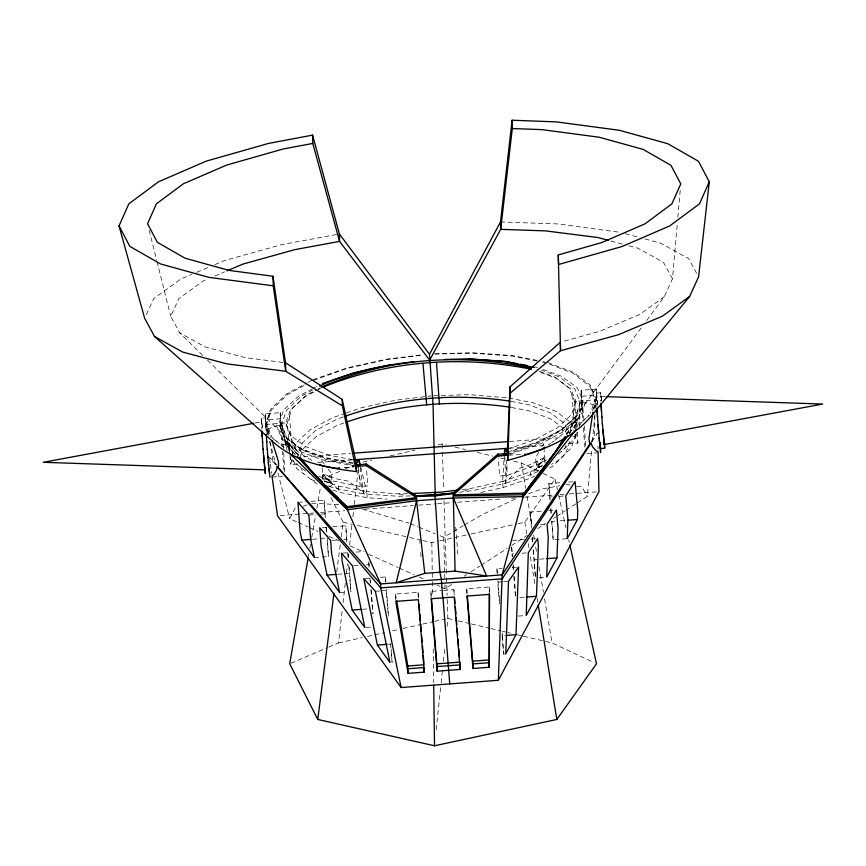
<?xml version="1.0" encoding="UTF-8"?>
<svg xmlns="http://www.w3.org/2000/svg" width="866" height="866" viewBox="0 0 866 866"><rect width="100%" height="100%" fill="white"/><g stroke="black" fill="none" stroke-linecap="round" stroke-linejoin="round"><path stroke-width="0.65" stroke-dasharray="4.33 3.25" d="M267.356 434.819L265.689 417.813L261.294 418.137L261.792 428.876M261.933 423.463L261.564 421.829L261.684 426.635M283.453 448.577L280.324 412.692L265.245 413.807L265.949 428.529M601.632 400.882L600.733 392.774L596.328 393.099L596.728 403.805M605.042 396.606L600.863 396.476L600.972 401.283M489.258 593.784L489.29 587.04L466.731 588.728L466.915 593.773M591.034 442.028L594.661 435.825L594.855 414.695M594.899 409.412L594.985 399.821L590.45 413.244M575.37 434.418L575.273 438.358L561.146 451.965M575.489 429.146L575.803 416.243L579.917 404.26L579.874 402.354L587.711 403.058L594.552 404.963M579.257 426.386L579.874 402.354M480.89 492.473L503.092 487.58L502.605 481.453L504.196 456.609M459.402 492.256L471.613 490.784L505.755 483.25L507.249 462.39M536.444 468.051L537.126 470.26L538.858 470.606M327.738 482.102A15.458 6.008 54.5 0 0 330.812 482.319L331.905 480.435L322.931 477.047L324.014 475.163A15.426 5.997 54.5 0 1 327.099 475.369L336.203 478.811L348.63 481.204L360.343 490.373M579.462 416.113L579.614 414.327L576.269 423.701C574.959 415.518 576.853 423.387 573.086 422.088L562.738 431.127L561.688 429.471M646.718 320.431L664.33 296.627L672.471 278.852L677.385 222.681M677.851 217.334L680.308 189.253M577.211 503.005L587.375 496.413L591.705 449.411M592.441 441.357L594.92 414.5M595.537 407.789L596.273 399.735L590.287 385.11L573.422 372.326L546.857 362.248L542.874 361.479M436.204 729.692L440.978 684.118M441.119 682.776L442.667 668.032M443.36 661.321L444.908 646.577M447.008 626.475L447.852 618.432L447.148 596.793M328.723 647.118L338.476 642.962L342.308 609.383M343.077 602.66L345.372 582.515M346.443 573.119L347.515 563.712M348.284 557L348.587 554.316M349.658 544.909L351.953 524.764M352.873 516.71L353.49 511.33M354.248 504.618L358.546 467.012M336.744 571.852L340.37 543.675M341.226 536.963L343.131 522.209L330.163 495.861M308.469 556.156L308.935 553.504M309.866 548.189L310.558 544.205M311.717 537.559L315.657 514.967M316.815 508.331L320.517 487.071M569.882 432.74L576.074 401.553L570.846 389.061L556.091 378.15L538.933 371.817M593.546 408.839L594.942 405.45M577.416 427.068L582.926 401.045L577.427 387.914L561.937 376.45L542.397 369.241M289.807 453.752L287.328 422.814L291.874 408.947L306.326 395.318L316.675 389.743M297.374 464.003L290.662 464.501L292.795 457.703M510.41 454.011L508.688 453.86L537.407 443.717L560.876 430.813L575.489 416.73L580.242 402.441L574.818 388.921L559.588 377.067L541.586 370.053M577.265 432.372L575.273 438.358L574.97 434.624M592.539 411.014L595.776 401.283L589.8 386.355L572.978 373.278L548.892 363.893M267.854 433.606L265.505 424.448L270.777 408.979L286.96 393.727L307.051 382.902M291.604 456.101L296.14 442.862L310.039 429.796L332.371 417.813L345.09 413.418M300.221 456.707L302.808 449.151L316.047 436.713L337.339 425.282L343.683 423.095M565.92 445.416L565.054 447.939L558.429 454.152M569.86 441.465L565.541 454.065L552.302 466.493L548.752 468.398M585.351 402.744L580.675 416.351L565.617 430.456L541.434 443.414L510.788 453.99L510.81 455.083L507.671 455.256M575.771 434.862L571.235 448.101L557.325 461.156L551.534 464.263M301.39 448.924L300.719 450.71L290.045 443.24C286.819 444.94 287.274 436.984 287.642 445.265L283.918 436.421L284.568 438.153M289.645 451.132L278.863 423.766L283.723 409.856L298.608 396.13L311.76 389.18M343.196 416.957L336.852 419.155L315.56 430.586L302.321 443.024L298.001 455.613L285.715 423.257L290.337 410.019L304.518 396.942L317.053 390.328M576.074 401.553L571.452 414.792L557.282 427.869L534.495 439.896L509.598 448.371M582.926 401.045L578.066 414.955L563.181 428.681L539.28 441.303L509.24 451.532M575.619 423.885L574.375 427.144L575.803 416.243L561.244 429.882L537.873 442.407L508.245 452.637M295.187 507.974L289.688 518.658L297.081 521.992M146.332 314.618L153.639 298.673L180.886 278.982L191.797 274.381M202.709 355.439L179.717 332.836L170.754 316.339L178.894 298.564L203.586 280.725L207.288 279.166M538.706 452.214L535.589 457.703L536.292 465.161L537.808 466.85A15.458 6.398 -62.6 0 0 541.001 466.168M541.78 446.834L543.512 443.868L543.751 446.38M566.678 434.591L573.649 422.77L566.732 433.855M591.77 442.028L597.648 433.043L594.661 435.825M518.269 523.638L524.818 522.209L555.063 479.104L543.025 473.345M569.373 433.401L577.33 422.5L569.265 433.26M575.489 416.73L641.912 326.926M579.408 425.336L581.92 422.153M578.813 417.553L572.188 424.524A351.239 108.012 -4.6 0 1 554.976 440.199M537.797 465.443L541.607 462.747L544.422 462.855M270.192 413.558L268.189 415.756L268.135 419.718L280.303 418.808L280.151 412.811M508.916 479.266L519.189 468.463L531.464 464.219L540.362 459.435A15.426 6.387 -62.6 0 1 543.567 458.753L545.082 460.441L536.292 465.161L537.353 462.087L540.362 459.435M462.098 489.593L469.957 488.651L502.605 481.453L505.755 483.25L531.075 474.503L535.415 470.043L538.371 464.338L546.37 460.095M582.872 421.255L589.161 415.29L585.708 418.57M329.069 486.281L334.06 488.164L363.677 493.869L366.729 491.607L399.605 493.901L407.475 493.674M664.33 296.627L639.638 314.466L600.095 331.158L561.612 341.875M441.335 587.029L445.027 588.696L451.803 584.301M464.23 576.247L466.493 574.786M471.017 571.852L480.056 565.996M481.182 565.26L507.162 548.416M511.687 545.483L527.502 535.231M537.667 528.639L545.58 523.519M553.482 518.388L555.745 516.926M556.87 516.19L564.784 511.059M565.909 510.334L576.085 503.741M323.462 479.363L326.038 478.855L329.329 479.959L333.107 485.166L338.032 488.922M440.069 535.751L443.803 537.256L463.202 525.684M464.338 525.002L482.99 514.285L517.673 497.82M303.934 385.554L287.447 394.615L271.318 410.148L266.068 425.92L270.224 436.28M312.713 389.949L300.978 396.401L286.365 410.473L281.612 424.762L287.036 438.293L302.266 450.136L326.265 459.489L355.363 465.313M308.231 382.274L311.782 380.358M317.822 389.126L320.117 387.892M542.895 465.421L537.396 468.365L544.422 456.404L545.169 464.198M502.605 481.453L530.512 471.797L543.166 465.01M538.046 471.505L531.075 474.503M503.092 487.58L531.01 477.924L534.56 476.019M312.951 388.553L316.534 386.658M318.19 389.722L320.463 388.52M540.449 463.234L507.303 475.445L499.671 476.062L498.221 457.984M321.903 479.104L340.457 471.039M345.404 468.896L354.053 465.129M464.771 491.011L470.487 488.532M290.933 663.259L327.51 647.638M196.647 272.325L208.771 267.215M214.833 264.65L224.532 260.558L281.623 244.656L338.076 234.242M214.703 276.027L224.586 271.859M303.013 506.361L308.004 504.532M267.464 429.406L274.197 426.494L281.97 424.621L287.101 450.558M528.552 493.782L541.835 489.009L559.761 485.761M313.362 380.369L347.277 368.396L386.896 359.498L422.835 355.103M312.962 379.719L346.995 367.931L386.745 359.141L422.814 354.768M346.357 412.974L361.609 407.702L395.762 400.179L431.181 395.892M362.897 462.087L371.99 460.008M390.187 455.862L414.868 450.223M438.261 444.875L442.158 443.987L446.055 444.918M338.476 642.962L362.205 637.636M367.465 636.456L384.601 632.613M392.504 630.838L397.775 629.658M403.047 628.478L421.493 624.343M422.814 624.04L433.357 621.68M434.678 621.387L445.221 619.017M422.705 540.492L431.842 542.592L438.391 541.163M439.701 540.871L469.816 534.268M471.126 533.976L516.959 523.93M254.95 423.052L261.564 421.829M344.538 467.705L353.306 466.85L353.285 465.756L322.228 459.792L297.514 450.493L281.84 438.683L276.535 425.812M344.711 467.694L356.435 466.558M358.481 467.088L360.234 486.54L367.866 485.913L366.524 469.123M597.789 404.931L596.198 389.083L581.118 390.317L581.259 396.325L593.427 395.416L593.069 391.475L591.088 389.581M265.505 424.448L287.328 422.814M539.366 371.168L554.208 376.797L569.265 388.217L574.623 401.348L596.273 399.735M268.622 435.111L266.793 424.351L272.433 438.196L280.876 444.659L290.056 443.966M572.74 422.846L580.772 422.24M303.565 456.891L350.654 453.373M509.414 441.508L560.54 437.687M572.643 436.789L575.338 436.583L577.968 443.035L568.561 443.738M317.497 462.498L352.386 459.889M509.457 448.155L547.063 445.34M272.292 477.079L282.392 476.332M586.921 453.567L598.103 452.734M297.958 502.323L305.828 501.728M311.067 501.338L324.187 500.364L325.584 517.316M549.878 499.714L548.892 483.564L562.002 482.589M568.561 482.102L575.111 481.604M280.173 515.508L308.426 513.397M309.768 513.3L313.806 512.997M320.528 512.488L344.744 510.68M364.911 509.176L413.342 505.56M418.722 505.159L436.204 503.85M437.546 503.752L451.002 502.745M457.724 502.237L500.775 499.022M511.535 498.221L515.562 497.918M524.98 497.214L553.233 495.103M559.956 494.605L563.993 494.302M569.373 493.901L596.273 491.888M308.859 515.032L315.57 514.534M320.929 514.133L324.956 513.83L324.187 500.364M549.661 497.041L552.346 496.835M559.046 496.337L565.758 495.839M322.369 527.556L326.265 527.264M332.771 526.777L345.783 525.803L347.201 542.993M531.367 528.173L530.371 512.012L542.084 511.135M548.589 510.648L553.796 510.258M312.572 539.302L325.962 538.295M554.673 521.202L551.999 521.408L553.168 539.745L567.198 538.706M560.031 520.802L566.721 520.304M331.992 540.373L337.285 539.973M343.91 539.475L346.562 539.28L345.783 525.803M540.416 524.796L545.71 524.395M342.893 553.082L346.865 552.789M356.121 552.097L364.066 551.501M512.542 540.406L524.45 539.518M531.064 539.02L536.357 538.63M314.445 557.596L328.474 556.546L327.294 538.197M353.729 565.801L360.007 565.336M366.296 564.87L368.808 564.675L368.656 561.98M512.207 556.622L511.99 553.98L514.501 553.796M522.036 553.233L527.069 552.854M337.697 574.288L343.033 573.887M344.365 573.79L349.702 573.389L349.052 565.455M533.131 549.693L535.459 577.936L534.29 559.598L538.284 559.295M539.615 559.198L544.952 558.797M365.03 578.488L370.128 578.109M380.315 577.351L385.402 576.972L385.846 582.331M497.236 574.028L496.932 568.637L502.02 568.258M512.207 567.49L517.305 567.111M339.624 592.571L345.87 592.106M539.215 577.665L546.717 577.102M375.357 591.251L380.163 590.893M381.365 590.807L386.182 590.439L388.152 614.427M502.507 581.746L497.701 582.114L499.455 603.429M503.72 581.66L508.526 581.303M395.74 600.235L395.524 594.044L418.083 592.355L418.635 599.066M431.106 597.594L430.878 591.402L441.13 590.634M443.684 590.45L453.936 589.681L454.379 595.05M362.475 609.307L367.617 608.917M519.784 597.551L524.915 597.161M366.101 627.46L372.618 626.973M518.409 616.083L524.926 615.596M388.455 644.228L390.923 644.044M505.744 653.895L503.622 654.057L502.442 635.709L504.91 635.525M508.591 455.213L522.09 454.488M434.851 353.804L472.349 352.743L512.38 355.569L537.57 360.451M433.812 395.697L469.307 394.68L507.563 397.83M410.289 495.926L398.057 496.272L363.677 493.869L358.21 472.23M434.851 354.14L472.219 353.122L512.12 356.078L537.234 361.1M596.198 389.083L597.107 410.127M600.733 392.774L600.852 400.904M596.328 393.099L597.605 403.783M280.324 412.692L282.013 446.228M265.245 413.807L267.323 433.271M265.689 417.813L265.678 423.366M261.294 418.137L262.268 426.624M500.505 221.956L558.57 223.958L620.132 232.337M576.788 486.248L581.725 486.562L587.375 496.413M332.901 489.994L338.942 492.278L367.227 497.733L386.95 499.108M311.738 503.157L340.176 504.759M282.846 362.432L245.37 357.658L205.166 346.93L179.717 332.836M534.874 366.946L537.515 367.433M352.657 459.705L328.983 455.256L305.698 446.661L290.954 435.75L285.715 423.257M353.328 462.823L324.285 457.367L299.863 448.361L284.373 436.897L278.863 423.766M508.851 398.079L533.315 402.798L556.134 411.415L570.618 422.348L574.829 432.589M510.918 401.337L528.909 404.801L550.679 413.017L564.47 423.431L568.388 432.957M511.405 407.464L529.407 410.928L551.166 419.144L564.957 429.558L566.916 434.321M353.047 463.505L325.746 458.266L301.844 449.27L286.689 437.85L282.013 426.527L281.97 424.621M324.057 480.717L338.454 486.151L366.729 491.607L367.227 497.733M542.527 362.161L546.489 362.951M343.131 522.209L352.267 524.309M357.485 525.5L408.362 537.201M409.661 537.494L421.406 540.2M565.996 484.159L573.13 485.815M362.28 509.024L409.012 523.183M447.852 618.432L456.977 620.576M458.276 620.879L470 623.639M471.31 623.953L489.55 628.24M490.849 628.543L501.273 631M502.583 631.303L506.491 632.223M507.79 632.537L510.399 633.143M516.915 634.681L522.122 635.904M523.421 636.218L552.097 642.962L594.098 662.652M455.137 447.105L465.529 449.595M477.209 452.398L492.786 456.133M500.58 457.995L505.766 459.24M513.56 461.113L521.343 462.985L538.208 471.039M625.349 233.723L638.404 237.208M644.932 238.951L660.596 243.13L688.687 258.685L697.336 274.619M610.822 240.986L623.791 244.45M628.976 245.836L638.058 248.261L663.508 262.355L672.471 278.852M399.074 493.869L404.877 495.482M327.824 485.804C329.61 486.909 332.977 485.869 331.786 483.347M324.176 481.236L330.964 483.791L322.271 472.998L323.018 480.803M311.23 479.548L314.791 480.89M318.84 476.289L328.669 480.121L360.234 486.54M410.246 523.692L417.704 526.701M418.949 527.21L435.1 533.737M298.315 522.555L308.177 527.004M309.411 527.556L318.038 531.443M329.134 536.444L338.996 540.893M350.102 545.894L363.655 552.01M368.591 554.24L398.176 567.576M399.41 568.128L414.208 574.797M419.133 577.027L424.069 579.246M437.633 585.362L440.101 586.477M327.196 479.169L330.054 480.966M327.11 475.38L330.368 477.556L331.905 480.435L331.202 472.977L328.106 469.004M276.936 441.638L272.433 438.196M276.904 465.226L272.844 459.878L269.445 457.573L276.308 465.605M317.183 484.062L296.746 468.614L292.069 457.237M305.46 471.072L290.738 459.619L289.374 456.22M280.876 444.659L284.665 448.371M207.504 360.148L287.036 438.293M295.598 454.726L285.466 444.312L295.62 455.061M284.319 439.56L290.695 445.568A351.239 108.012 -4.6 0 0 312.94 461.048M298.445 455.451L289.147 444.031L298.12 455.646M324.22 464.035L321.362 460.474L321.6 462.985M267.735 429.904L270.993 437.579M288.086 445.373L289.839 448.404L290.034 450.894M300.448 466.503L303.392 473.648M289.839 448.404L286.689 437.85L289.287 451.857M269.867 441.465L275.918 465.01M277.932 472.868L289.688 518.658M149.19 230.269L156.703 260.265M157.027 261.575L170.754 316.339M360.797 467.326L366.729 491.607M555.063 479.104L557.433 489.647M558.613 494.93L566.018 527.903M568.681 539.778L569.276 542.419M282.013 426.527L286.191 448.285M290.251 457.031L290.738 459.619L290.532 457.129M521.343 462.985L525.673 488.316M527.037 496.315L532.049 525.64M533.64 534.971L534.787 541.64M535.697 546.966L536.833 553.634M539.107 566.97L543.437 592.301M544.573 598.969L552.097 642.962M395.524 594.044L396.433 599.38M269.737 441.628L272.844 459.878M524.818 522.209L526.983 535.534M528.271 543.534L529.137 548.86M530.436 556.86L534.766 583.511M537.136 598.168L538.003 603.505M600.982 396.466L601.556 401.261M269.629 458.883L270.17 462.812M270.354 464.122L271.621 473.28M360.126 467.521L363.677 493.869M543.87 447.635L545.082 460.441M322.076 468.008L322.931 477.047M584.918 447.321L583.251 427.468M283.951 469.816L282.392 451.305M262.095 423.669L262.571 429.969M548.892 483.564L550.17 499.227M550.928 508.353L551.361 513.581M550.646 509.056L551.09 514.393M551.631 521.061L553.168 539.745M530.371 512.012L531.572 526.55M532.438 537.126L532.871 542.408M533.521 550.343L534.29 559.598M532.135 537.591L532.579 542.971M511.763 547.171L512.531 556.502M513.192 564.502L513.625 569.839M514.177 576.507L515.822 596.501M512.964 565.888L513.289 569.86M513.841 576.475L515.465 596.328M496.932 568.637L497.376 574.006M497.928 580.707L499.801 603.515M502.226 633.024L502.442 635.709M502.085 635.406L503.622 654.057M466.731 588.728L467.175 594.087M430.878 591.402L431.43 598.114M386.398 589.042L388.823 618.551M390.566 643.741L392.092 662.393L391.259 649.284M368.916 561.872L369.457 568.54M370.442 580.534L370.67 583.208M371.211 589.865L373.084 613.778M368.808 564.675L369.024 567.327M369.901 577.914L370.334 583.208M370.875 589.822L372.835 613.648M348.067 553.558L348.392 557.531M346.562 539.28L346.779 541.975M347.667 552.735L348.11 558.115M348.662 564.838L350.871 591.738L349.702 573.389M326.439 527.762L327.186 536.888M324.956 513.83L325.291 517.836M326.049 527.178L326.493 532.514M327.153 540.525L328.474 556.546M574.623 401.348L576.994 430.932M577.102 432.275L577.968 443.035M572.004 394.896L574.688 428.518M575.121 433.898L575.338 436.583M530.512 471.797L531.01 477.924M455.7 527.232L457.941 555.149M419.783 540.611L419.988 543.274M420.735 552.584L421.06 556.567M338.454 486.151L338.942 492.278M289.46 416.016L292.686 456.35M289.915 455.094L290.662 464.501M583.987 420.118L581.118 390.198L582.807 421.352M506.22 459.943L507.303 475.542M584.409 426.083L585.687 447.311M283.712 452.615L284.882 473.973M265.71 426.061L266.327 434.851M511.6 547.247L511.99 553.98M385.402 576.972L385.716 582.363M489.29 587.04L489.517 593.232M453.936 589.681L454.152 595.873M418.083 592.355L418.3 598.547M504.846 456.707L505.755 483.25M442.158 443.987L442.385 450.753M442.429 452.095L443.663 489.961M444.009 500.786L446.488 576.507M446.531 577.86L447.105 595.44M443.803 537.256L444.648 572.87M444.68 574.19L444.778 578.142M444.929 584.734L445.027 588.696M597.941 446.25L598.005 448.891M431.842 542.592L432.34 580.274M432.35 581.616L432.545 596.414M433.249 648.894L433.693 682.538M553.937 440.967A351.239 108.012 -4.6 0 1 551.837 442.515M550.754 443.284A351.239 108.012 -4.6 0 1 548.113 445.124M280.508 422.922L280.844 428.789L280.508 422.922M581.822 406.241L581.476 400.428L581.822 406.241"/><path stroke-width="1.3" d="M602.866 429.785L604.306 444.518L604.436 442.872M600.03 446.65L600.311 448.534L604.706 448.209L604.576 442.667M489.171 667.285L489.55 594.379L467.001 596.057L472.955 668.498L489.171 667.285L489.258 593.784M401.131 687.55L380.715 587.895L380.618 583.933L277.163 466.612L276.406 470.379L273.753 474.785L271.978 475.899L277.488 515.714L401.131 687.55L498.351 680.286L502.139 574.851L523.226 496.619L523.183 493.252M507.801 460.333L510.106 393.229L560.529 350.73L560.324 342.232L509.955 386.896L507.357 451.143L507.801 460.333C537.851 452.095 569.547 441.368 590.525 417.055L689.585 296.518L698.57 276.893L709.286 181.773L698.472 161.271L667.773 143.702L619.277 130.268L556.297 121.889L512.098 120.222L500.505 221.956L500.678 229.338L429.644 360.159L339.569 241.387L312.788 143.431L312.583 135.128L268.622 143.388L206.27 161.13L158.586 181.752L128.839 203.835L119.032 225.885L144.654 318.287L154.538 336.506L272.054 440.859C294.613 462.292 326.796 467.921 356.565 471.634L356.132 462.444L342.2 399.432L285.52 362.767L272.974 276.254L229.1 270.419L185.172 258.252L157.352 242.328L147.556 223.753L156.432 203.781L183.386 183.765L226.578 165.092L283.063 149.017L312.788 143.431M515.984 634.691L518.582 567.013L508.526 581.303L505.744 653.895L515.984 634.691L506.145 635.428M536.476 596.295L538.381 546.251L537.678 538.533L528.325 552.757L526.225 615.499L536.476 596.295L526.203 597.064M556.957 557.899L558.083 528.52L556.394 510.063L547.041 524.298L548.232 537.385L546.717 577.102L556.957 557.899L546.284 558.7M577.438 519.503L577.774 510.778L575.111 481.604L565.758 495.839L567.923 519.643L567.198 538.706L577.438 519.503L568.064 520.206M504.369 453.99L504.618 450.071L508.353 448.805M278.527 467.359L278.506 461.827L272.097 440.967M512.098 120.222L512.293 128.525L500.678 229.338L545.645 230.886L597.854 237.522L608.235 240.293M569.86 545.06L596.501 663.778L556.816 719.451L434.526 745.778L317.746 719.451L333.984 593.318M308.242 557.487L289.709 663.778L317.746 719.451M592.907 412.357L588.88 438.629L589.822 444.096L502.139 574.851L380.618 583.933L347.331 509.76L297.471 457.01M356.413 465.518L355.363 465.313L366.112 463.96L416.47 495.969L416.589 500.732L396.163 582.775L424.762 573.346L455.083 571.084L486.605 576.009L453.362 497.982L416.589 500.732L347.331 509.76L290.348 453.936M453.319 496.088L523.183 494.713L533.748 480.63M709.286 181.773L699.49 203.824L669.732 225.907L622.059 246.529L558.527 264.498L558.299 254.94L601.74 242.567L644.932 223.893L671.886 203.878L680.773 183.906L670.966 165.33L643.157 149.407L599.218 137.239L542.17 129.651L512.293 128.525M435.176 493.349L433.043 404.476L429.504 354.27L500.505 221.956M498.351 680.286L598.969 491.682L598.06 451.532L596.014 450.699L592.474 446.759L591.034 443.154L589.822 444.096M531.01 484.094L555.431 451.781L564.654 437.178M565.411 436.637L556.351 450.482M591.034 443.154L502.237 578.824L380.715 587.895L277.163 466.612M453.578 500.645L453.362 497.982L523.226 496.619L567.782 435.576M523.183 494.713L566.84 436.486M523.226 496.619L576.063 429.59M455.332 491.401L453.254 493.512L434.894 496.023L416.481 496.261L414.121 494.475M416.47 495.969L453.243 493.23L497.918 454.109L507.714 453.762M689.585 296.518L662.338 316.209L618.681 334.633L560.529 350.73L558.299 254.94M545.19 447.04L541.575 449.378L527.102 454.228L524.536 454.358M319.749 386.074C349.312 372.174 381.863 365.149 414.262 361.75M321.275 387.275C386.03 357.885 461.502 352.982 530.706 367.888M523.876 493.133L453.286 494.887L497.961 455.776L507.671 455.256M322.747 387.319C388.076 360.527 462.455 355.125 531.497 369.306M227.065 270.82L243.13 264.033L294.83 249.635L339.569 241.387L339.385 234.004L312.583 135.128M344.462 416.524C396.931 397.765 454.628 392.893 509.63 401.088M346.227 422.207C398.338 403.816 455.559 399.085 510.128 407.215M508.245 452.637L505.776 453.589M322.509 383.508L353.804 372.845L390.339 364.889M253.63 423.301L43.3 462.292L265.137 469.87L264.444 465.085M604.436 444.518L822.7 404.054L606.232 396.66M336.571 468.495L339.537 468.181M325.887 485.858L347.288 507.866L416.535 498.838M458.168 490.069L441.151 492.126L411.415 493.566M454.52 492.851L434.873 495.222L415.193 495.785M339.591 468.181L337.026 468.43L322.379 465.756L319.781 464.512M356.435 466.558L366.145 465.627L416.514 497.636L347.255 506.664L335.229 495.46M353.339 453.178L508.071 441.617M355.071 459.694L508.115 448.252M301.855 540.103L314.445 557.596L310.613 538.879L308.859 515.032L297.958 502.323L300.101 531.529L301.855 540.103L311.23 539.399M327.034 575.089L339.624 592.571L331.624 553.569L330.66 540.471L319.76 527.751L321.124 546.23L327.034 575.089L336.365 574.385M352.202 610.065L364.792 627.558L352.473 565.899L341.572 553.179L342.135 560.919L352.202 610.065L361.198 609.393M377.381 645.051L389.971 662.544L375.357 591.251L363.763 578.585L377.381 645.051L387.232 644.315M396.66 600.712L407.821 666.008L424.037 664.796M437.103 671.182L436.843 663.843L459.889 662.122L460.149 669.45L437.103 671.182L431.149 598.742L454.195 597.02L460.149 669.45M472.955 668.498L472.695 661.159L488.911 659.946M408.081 673.347L407.929 668.758L424.145 667.556L424.297 672.135L408.081 673.347L395.784 601.383L418.343 599.694L424.297 672.135M436.94 666.593L459.998 664.872M472.804 663.919L489.019 662.707M507.671 455.256L497.961 455.776L497.918 454.109M445.048 359.455L468.311 358.816L504.456 361.49L534.29 367.455M604.706 448.209L602.4 423.669M269.976 477.263L268.395 462.563M356.565 471.634L342.351 405.775L285.726 371.265L273.212 285.812L209.052 277.391L160.556 263.957L129.857 246.388L119.032 225.885M469.036 359.011L505.831 361.49L517.716 363.72M520.347 364.218L526.95 365.452M353.978 459.943L359.238 460.939L360.18 464.771M355.655 464.003L358.253 464.609M154.538 336.506L182.629 352.061L227.011 363.904L285.726 371.265L285.52 362.767M507.996 451.955L504.618 450.071L504.759 454.055M338.346 498.491L316.794 476.83L299.647 457.475M297.449 456.62L322.228 482.102M300.134 457.519L309.422 468.939M339.385 234.004L429.504 354.27M346.487 506.383L347.288 507.866M347.19 506.404L347.331 509.76M356.933 467.142L355.969 463.321L359.238 460.939L359.769 464.89M538.219 604.836L556.816 719.451M269.532 473.247L269.001 468.939M416.589 500.732L424.762 573.346M422.933 363.428L426.711 404.952M599.175 437.839L600.582 452.539L600.679 448.285M599.824 446.217L598.103 424.481M467.283 595.429L472.695 661.159M454.596 597.724L455.04 603.093M455.364 607.12L455.917 613.832M456.252 617.848L456.804 624.559M457.129 628.586L457.681 635.287M458.017 639.314L458.569 646.025M458.785 648.71L459.445 656.753M442.959 597.248L449.746 683.923M442.667 597.876L441.379 579.397L439.928 572.22L434.808 492.602M431.43 598.114L436.843 663.843M419.068 604.436L419.62 611.136M419.848 613.821L420.4 620.532M420.724 624.559L421.277 631.26M421.612 635.287L422.164 641.998M422.489 646.014L423.041 652.726M423.268 655.41L423.929 663.453M267.865 456.241L268.503 465.031M263.578 455.137L265.267 473.572L265.332 469.242M264.13 462.877L263.102 449.032M439.387 404L436.496 362.41M598.677 433.076L596.923 408.579M267.323 449.194L267.908 457.8M601.838 416.86L602.357 424.156M266.685 441.368L267.28 449.725M262.539 442.212L263.069 449.519M601.946 417.347L600.982 403.491M597.107 410.127L597.572 417.185M266.23 434.645L266.804 441.898M262.647 442.699L261.846 431.376M601.534 411.231L601.091 403.513M261.911 431.106L262.246 436.594M600.419 442.645L600.539 445.005M407.821 666.008L407.929 668.758M600.322 442.981L600.409 445.416M509.955 386.896L510.106 393.229M453.243 493.23L455.083 571.084M366.112 463.96L366.145 465.627M342.2 399.432L342.351 405.775M272.974 276.254L273.212 285.812M433.725 685.222L434.526 745.778"/></g></svg>
